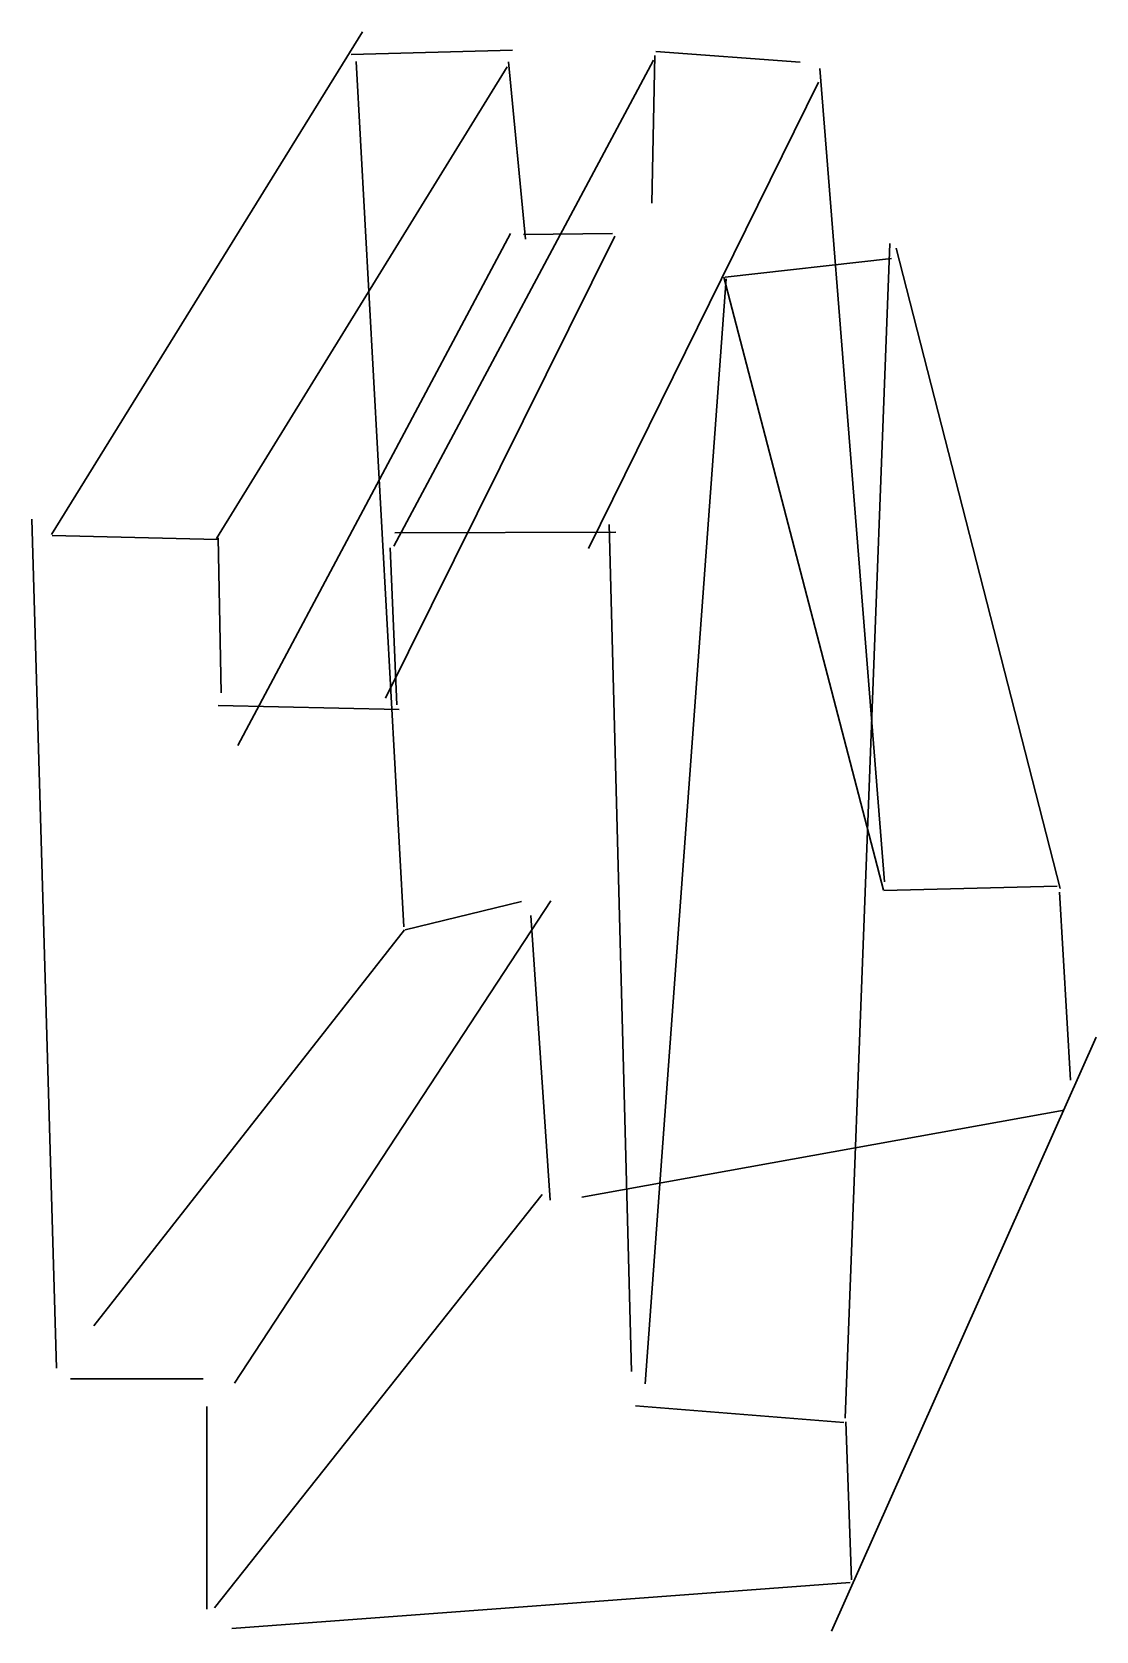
# Model space of a CAD drawing. Header units: millimetres. Extents: x 549.103 to 549.762, y 487.576 to 488.566.
import ezdxf

# ---------------------------------------------------------------- set-up
doc = ezdxf.new("R2010")
doc.units = ezdxf.units.MM
doc.layers.get('0').update_dxf_attribs({"lineweight": 30})

msp = doc.modelspace()

# ---------------------------------------------------------------- linework, layer by layer
for p, q in [((549.30762, 488.56598), (549.11491, 488.25477)), ((549.30068, 488.55209), (549.40052, 488.55465)), ((549.32699, 488.24754), (549.48779, 488.54858)), ((549.48684, 488.46002), (549.48866, 488.55136)), ((549.4894, 488.55392), (549.57864, 488.54734)), ((549.21716, 488.25242), (549.39723, 488.54439)), ((549.30362, 488.54771), (549.33313, 488.01195)), ((549.39814, 488.54756), (549.40857, 488.43773)), ((549.59093, 488.54338), (549.63094, 488.03973)), ((549.59012, 488.53491), (549.44751, 488.24623)), ((549.23044, 488.1242), (549.39926, 488.44122)), ((549.4073, 488.44065), (549.46245, 488.44122)), ((549.32183, 488.15348), (549.4639, 488.43946)), ((549.63426, 488.43497), (549.60657, 487.70782)), ((549.63814, 488.43214), (549.73972, 488.03576)), ((549.53234, 488.41408), (549.63538, 488.42564)), ((549.48265, 487.72901), (549.53294, 488.41322)), ((549.53148, 488.41419), (549.63025, 488.03458)), ((549.10288, 488.26437), (549.11804, 487.73866)), ((549.11549, 488.25418), (549.21782, 488.25177)), ((549.21831, 488.25272), (549.2201, 488.15681)), ((549.32775, 488.25585), (549.46463, 488.25622)), ((549.46038, 488.26113), (549.47417, 487.73671)), ((549.32479, 488.24661), (549.32886, 488.14942)), ((549.21825, 488.14905), (549.33034, 488.14646)), ((549.63049, 488.03433), (549.73799, 488.03704)), ((549.22836, 487.72947), (549.42432, 488.02811)), ((549.33411, 488.00998), (549.40617, 488.02756)), ((549.73945, 488.03333), (549.74614, 487.91709)), ((549.41187, 488.01892), (549.42385, 487.84275)), ((549.33356, 488.00998), (549.14118, 487.76486)), ((549.76199, 487.94367), (549.59814, 487.57593)), ((549.44354, 487.84447), (549.7423, 487.89834)), ((549.21601, 487.59021), (549.41881, 487.84618)), ((549.1267, 487.73216), (549.209, 487.73216)), ((549.21116, 487.71486), (549.21116, 487.58938)), ((549.47679, 487.71528), (549.60574, 487.70495)), ((549.60697, 487.70536), (549.61049, 487.60758)), ((549.60962, 487.60595), (549.22663, 487.57743))]:
    msp.add_line(p, q)

doc.saveas('drawing.dxf')
